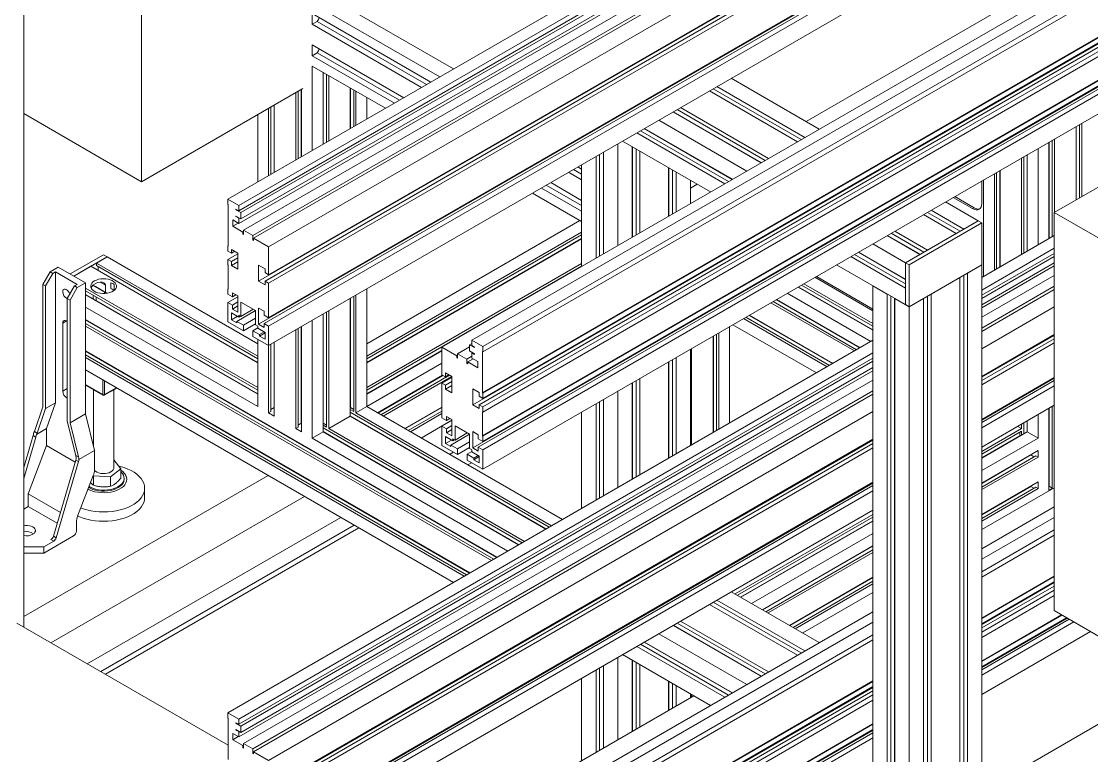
# Model space of a CAD drawing. Header units: millimetres. Extents: x 169 to 14583, y -399 to 10804.
# Drawn here: x 1397 to 2231, y 6230 to 6802 of the extents above; entities that cross this region are included whole.
import ezdxf

# ---------------------------------------------------------------- set-up
doc = ezdxf.new("R2010")
doc.units = ezdxf.units.MM
doc.header["$LTSCALE"] = 35

msp = doc.modelspace()

# ---------------------------------------------------------------- linework, layer by layer
at = {"color": 7, "linetype": 'Continuous', "lineweight": 18}
for p, q in [((1557.509, 6663.209), (2603.621, 7267.116)), ((1565.995, 6658.311), (2612.106, 7262.218)), ((1565.995, 6654.228), (2615.642, 7260.177)), ((1567.762, 6652.799), (2617.764, 7258.952)), ((1565.995, 6644.429), (2624.129, 7255.277)), ((1567.762, 6647.9), (2622.007, 7256.502)), ((1569.778, 6639.224), (2630.529, 7251.583)), ((1577.061, 6635.02), (2637.812, 7247.378)), ((1577.662, 6632.795), (2640.04, 7246.092)), ((1589.329, 6626.059), (2651.707, 7239.357)), ((1581.551, 6599.317), (2670.98, 7228.231)), ((1586.501, 6599.522), (2673.278, 7226.905)), ((1589.329, 6604.421), (2670.448, 7228.538)), ((1589.329, 6597.889), (2676.106, 7225.272)), ((1581.551, 6565.839), (2699.976, 7211.492)), ((1585.794, 6566.452), (2701.567, 7210.574)), ((1589.329, 6570.943), (2699.444, 7211.799)), ((1589.329, 6564.411), (2705.102, 7208.533)), ((1589.329, 6549.305), (2714.336, 7198.757)), ((1724.387, 6548.092), (2714.336, 7119.578)), ((1747.721, 6553.402), (2714.336, 7111.417)), ((1756.206, 6548.504), (2714.336, 7101.62)), ((1756.206, 6544.421), (2714.336, 7097.537)), ((1755.924, 6512.331), (2714.336, 7065.611)), ((1756.206, 6512.168), (2714.336, 7065.284)), ((1748.428, 6502.981), (2714.336, 7060.588)), ((1753.378, 6503.185), (2714.336, 7057.935)), ((1756.206, 6508.085), (2714.336, 7061.201)), ((1756.206, 6501.553), (2714.336, 7054.669)), ((1756.206, 6497.47), (2714.336, 7050.586)), ((1755.924, 6478.853), (2714.336, 7032.132)), ((1756.206, 6478.689), (2714.336, 7031.806)), ((1748.428, 6469.503), (2714.336, 7027.109)), ((1752.671, 6470.115), (2714.336, 7025.273)), ((1756.206, 6474.607), (2714.336, 7027.723)), ((1756.206, 6468.074), (2714.336, 7021.191)), ((1756.206, 6452.968), (2714.336, 7006.085)), ((1398.41, 6983.142), (1398.41, 6329.921)), ((1490.334, 6970.893), (1490.334, 6676.938)), ((2590.592, 6877.491), (2201.684, 6652.979)), ((2008.182, 6723.874), (2230.039, 6851.949)), ((1615.916, 6832.559), (1733.39, 6764.743)), ((1722.782, 6758.619), (1615.916, 6820.311)), ((1623.341, 6807.982), (1623.341, 6799.571)), ((1715.816, 6754.597), (1623.341, 6807.982)), ((1623.341, 6799.571), (1627.23, 6801.817)), ((1708.531, 6750.392), (1623.341, 6799.571)), ((1712.42, 6752.637), (1627.23, 6801.817)), ((1623.341, 6783.486), (1623.341, 6775.075)), ((1694.599, 6742.349), (1623.341, 6783.486)), ((1623.341, 6775.075), (1627.23, 6777.32)), ((1687.315, 6738.144), (1623.341, 6775.075)), ((1691.204, 6740.389), (1627.23, 6777.32)), ((1623.341, 6767.032), (1623.341, 6701.213)), ((1680.349, 6734.123), (1623.341, 6767.032)), ((1631.72, 6706.05), (1631.72, 6762.195)), ((1631.932, 6706.172), (1631.932, 6762.073)), ((1634.407, 6707.601), (1634.407, 6760.644)), ((1636.175, 6708.622), (1636.175, 6759.623)), ((2018.532, 6717.899), (1949.954, 6757.489)), ((1490.334, 6676.938), (1615.916, 6749.435)), ((1614.75, 6696.253), (1614.75, 6748.762)), ((1614.962, 6696.376), (1614.962, 6748.884)), ((1652.933, 6718.296), (1652.933, 6749.949)), ((1653.146, 6718.419), (1653.146, 6749.827)), ((1655.62, 6719.847), (1655.62, 6748.398)), ((2004.496, 6709.796), (1935.917, 6749.385)), ((2007.325, 6711.429), (1938.746, 6751.019)), ((1610.507, 6693.804), (1610.507, 6746.312)), ((1612.275, 6694.824), (1612.275, 6747.333)), ((1657.388, 6720.868), (1657.388, 6747.377)), ((1665.767, 6725.705), (1665.767, 6742.54)), ((2001.456, 6708.041), (1932.877, 6747.63)), ((2001.56, 6708.101), (1932.982, 6747.691)), ((1589.294, 6681.558), (1589.294, 6734.066)), ((1591.062, 6682.578), (1591.062, 6735.087)), ((1593.536, 6684.007), (1593.536, 6736.516)), ((1593.749, 6684.129), (1593.749, 6736.638)), ((1973.171, 6691.713), (1904.593, 6731.302)), ((1973.276, 6691.773), (1904.698, 6731.363)), ((1976.211, 6693.468), (1907.633, 6733.057)), ((1979.04, 6695.101), (1910.462, 6734.69)), ((1490.334, 6676.938), (1398.41, 6730.005)), ((1580.915, 6676.721), (1580.915, 6729.229)), ((1961.964, 6685.243), (1893.385, 6724.832)), ((1944.884, 6675.383), (1876.306, 6714.973)), ((1947.713, 6677.016), (1879.134, 6716.605)), ((1950.647, 6678.71), (1882.068, 6718.299)), ((1950.754, 6678.772), (1882.176, 6718.361)), ((2218.619, 6662.756), (2218.619, 6719.913)), ((2218.831, 6662.878), (2218.831, 6720.036)), ((2221.306, 6664.307), (2221.306, 6721.465)), ((2223.074, 6665.327), (2223.074, 6722.485)), ((1861.565, 6627.284), (1861.565, 6706.463)), ((1933.675, 6668.912), (1865.096, 6708.501)), ((2197.406, 6632.508), (2197.406, 6707.667)), ((2197.618, 6632.631), (2197.618, 6707.79)), ((2200.093, 6634.059), (2200.093, 6709.218)), ((2201.86, 6653.081), (2201.86, 6710.239)), ((1847.317, 6619.059), (1847.317, 6698.238)), ((1850.252, 6620.753), (1850.252, 6699.932)), ((1850.358, 6620.814), (1850.358, 6699.993)), ((1872.773, 6633.754), (1872.773, 6704.07)), ((1872.879, 6633.815), (1872.879, 6704.009)), ((1875.813, 6635.509), (1875.813, 6702.315)), ((1878.642, 6637.142), (1878.642, 6700.682)), ((2180.435, 6622.711), (2180.435, 6697.87)), ((2180.647, 6697.993), (2180.647, 6622.834)), ((2189.026, 6627.671), (2189.026, 6702.83)), ((1833.281, 6610.956), (1833.281, 6690.135)), ((1844.489, 6617.426), (1844.489, 6696.605)), ((2176.192, 6620.262), (2176.192, 6695.421)), ((2177.96, 6621.283), (2177.96, 6696.442)), ((1833.281, 6678.376), (1823.096, 6684.255)), ((1833.281, 6682.866), (1826.985, 6686.5)), ((1833.281, 6686.786), (1830.38, 6688.461)), ((1901.057, 6650.082), (1901.057, 6687.742)), ((1901.163, 6650.143), (1901.163, 6687.68)), ((1904.098, 6651.837), (1904.098, 6685.986)), ((1906.926, 6653.47), (1906.926, 6684.354)), ((2154.979, 6608.016), (2154.979, 6683.175)), ((2156.747, 6609.037), (2156.747, 6684.196)), ((2159.222, 6610.465), (2159.222, 6685.624)), ((2159.434, 6685.747), (2159.434, 6610.588)), ((1833.281, 6658.37), (1805.769, 6674.252)), ((1833.281, 6662.29), (1809.164, 6676.212)), ((1918.134, 6659.94), (1918.134, 6677.884)), ((1918.134, 6671.89), (1923.325, 6674.887)), ((2145.115, 6677.481), (2145.115, 6660.013)), ((2146.6, 6603.179), (2146.6, 6678.338)), ((1833.281, 6645.837), (1794.913, 6667.986)), ((1833.281, 6653.879), (1801.879, 6672.007)), ((2138.044, 6655.929), (2122.914, 6664.664)), ((2139.175, 6656.583), (2124.045, 6665.317)), ((1557.509, 6663.209), (1557.509, 6659.126)), ((1565.995, 6658.311), (1557.509, 6663.209)), ((1557.509, 6659.126), (1557.792, 6658.963)), ((1557.792, 6658.963), (1557.792, 6626.71)), ((1565.995, 6654.228), (1565.995, 6658.311)), ((2142.287, 6646.457), (2116.831, 6661.152)), ((2138.044, 6655.929), (2139.175, 6656.583)), ((1563.873, 6655.452), (1565.995, 6654.228)), ((1563.873, 6655.044), (1563.873, 6655.452)), ((1563.873, 6655.044), (1564.227, 6655.248)), ((1567.762, 6652.799), (1563.873, 6655.044)), ((1563.873, 6650.145), (1567.762, 6647.9)), ((1563.873, 6649.737), (1563.873, 6650.145)), ((1563.873, 6649.737), (1564.227, 6649.941)), ((1565.995, 6648.512), (1563.873, 6649.737)), ((1565.995, 6648.512), (1566.348, 6648.716)), ((1565.995, 6644.429), (1565.995, 6648.512)), ((1567.762, 6647.9), (1567.762, 6652.799)), ((2125.21, 6636.599), (2099.754, 6651.294)), ((2125.315, 6636.659), (2099.859, 6651.355)), ((2128.25, 6638.354), (2102.794, 6653.049)), ((2131.079, 6639.987), (2105.623, 6654.682)), ((2201.684, 6652.979), (2307.75, 6591.748)), ((2201.684, 6652.979), (2201.684, 6342.694)), ((1561.398, 6647.083), (1565.995, 6644.429)), ((1561.398, 6642.183), (1561.398, 6647.083)), ((1561.398, 6642.183), (1565.642, 6644.633)), ((1569.177, 6637.693), (1561.398, 6642.183)), ((1831.978, 6646.589), (1665.767, 6550.637)), ((2142.287, 6646.457), (2085.718, 6613.801)), ((2088.547, 6612.168), (2145.115, 6644.824)), ((2142.287, 6646.457), (2131.079, 6639.987)), ((2145.115, 6644.824), (2142.287, 6646.457)), ((2145.115, 6612.163), (2145.115, 6644.824)), ((1569.177, 6637.693), (1569.778, 6638.04)), ((1569.177, 6636.109), (1569.177, 6637.693)), ((1569.177, 6636.109), (1569.778, 6636.456)), ((1569.778, 6635.762), (1569.177, 6636.109)), ((1569.778, 6639.224), (1569.778, 6635.762)), ((1577.061, 6635.02), (1569.778, 6639.224)), ((1577.061, 6631.558), (1577.061, 6635.02)), ((1577.061, 6631.558), (1577.662, 6631.905)), ((1577.662, 6631.211), (1577.061, 6631.558)), ((1577.662, 6632.795), (1577.662, 6631.211)), ((1589.329, 6626.059), (1577.662, 6632.795)), ((1833.281, 6637.666), (1665.767, 6540.963)), ((1833.281, 6635.625), (1665.767, 6538.921)), ((1833.281, 6632.767), (1665.767, 6536.063)), ((1833.281, 6632.523), (1665.767, 6535.819)), ((2096.926, 6620.271), (2071.47, 6634.966)), ((2097.031, 6620.331), (2071.575, 6635.027)), ((2099.966, 6622.026), (2074.51, 6636.721)), ((2102.795, 6623.659), (2077.339, 6638.354)), ((2125.21, 6636.599), (2102.795, 6623.659)), ((2145.115, 6602.322), (2201.684, 6634.978)), ((1557.509, 6626.873), (1557.792, 6627.036)), ((1557.509, 6626.873), (1557.509, 6622.79)), ((1557.792, 6626.71), (1557.509, 6626.873)), ((1557.509, 6622.79), (1560.338, 6621.157)), ((1560.338, 6624.219), (1565.288, 6621.362)), ((1560.338, 6621.157), (1560.338, 6624.219)), ((1589.329, 6604.421), (1589.329, 6626.059)), ((2085.718, 6613.801), (2060.262, 6628.496)), ((2145.115, 6592.525), (2201.684, 6625.181)), ((1434.688, 6605.011), (1460.706, 6620.032)), ((1437.516, 6603.379), (1463.535, 6618.399)), ((1455.156, 6613.562), (1463.535, 6618.399)), ((1460.706, 6620.032), (1463.535, 6618.399)), ((1463.535, 6618.399), (1580.915, 6550.637)), ((1557.509, 6616.258), (1565.288, 6620.748)), ((1557.509, 6616.258), (1557.509, 6612.175)), ((1560.338, 6614.625), (1557.509, 6616.258)), ((1560.338, 6621.157), (1562.99, 6622.688)), ((1560.338, 6614.625), (1565.288, 6617.483)), ((1560.338, 6611.563), (1560.338, 6614.625)), ((1565.288, 6621.362), (1565.288, 6608.706)), ((2085.718, 6594.081), (2043.183, 6618.636)), ((2085.718, 6597.347), (2046.011, 6620.269)), ((2085.718, 6600.735), (2048.945, 6621.963)), ((2085.718, 6600.859), (2049.053, 6622.025)), ((2096.926, 6620.271), (2085.718, 6613.801)), ((2145.115, 6588.442), (2201.684, 6621.098)), ((2145.115, 6585.993), (2201.684, 6618.649)), ((1418.987, 6606.727), (1413.33, 6596.929)), ((1425.351, 6610.401), (1418.987, 6606.727)), ((1418.987, 6606.727), (1421.108, 6605.503)), ((1421.108, 6605.503), (1423.23, 6606.727)), ((1423.23, 6606.727), (1423.23, 6504.66)), ((1423.23, 6606.727), (1440.2, 6596.93)), ((1425.351, 6610.401), (1446.564, 6598.155)), ((1437.516, 6603.379), (1450.701, 6610.99)), ((1450.701, 6610.99), (1580.915, 6535.819)), ((1455.156, 6613.562), (1455.156, 6611.52)), ((1455.156, 6613.562), (1580.915, 6540.963)), ((1455.156, 6611.52), (1580.915, 6538.921)), ((1456.57, 6607.846), (1456.475, 6607.657)), ((1456.57, 6610.704), (1456.57, 6607.846)), ((1456.57, 6607.846), (1580.915, 6536.063)), ((1557.509, 6612.175), (1557.792, 6612.012)), ((1557.792, 6612.012), (1557.792, 6593.231)), ((1560.338, 6611.563), (1565.288, 6614.42)), ((1565.288, 6608.706), (1560.338, 6611.563)), ((1581.551, 6611.973), (1586.501, 6609.116)), ((1581.551, 6599.317), (1581.551, 6611.973)), ((1586.501, 6609.116), (1586.501, 6606.054)), ((1833.281, 6613.174), (1665.767, 6516.47)), ((1833.281, 6611.133), (1665.767, 6514.429)), ((2085.718, 6581.139), (2031.973, 6612.165)), ((2085.718, 6613.801), (2085.718, 6600.859)), ((2085.718, 6581.139), (2085.718, 6613.801)), ((2085.718, 6613.801), (2088.547, 6612.168)), ((2088.547, 6579.506), (2088.547, 6612.168)), ((2145.115, 6612.163), (2088.547, 6579.506)), ((2145.115, 6612.163), (2133.907, 6605.693)), ((2145.115, 6581.093), (2201.684, 6613.75)), ((2145.115, 6105.907), (2145.115, 6612.163)), ((2145.115, 6578.643), (2201.684, 6611.3)), ((1415.452, 6595.705), (1421.108, 6605.503)), ((1440.2, 6594.481), (1446.564, 6598.155)), ((1446.564, 6598.155), (1446.564, 6496.088)), ((1458.118, 6598.666), (1462.121, 6596.355)), ((1466.451, 6593.732), (1466.451, 6598.223)), ((1586.501, 6596.46), (1581.551, 6599.317)), ((1586.501, 6606.054), (1589.329, 6604.421)), ((1586.501, 6599.522), (1586.501, 6596.46)), ((1589.329, 6597.889), (1586.501, 6599.522)), ((1589.329, 6570.943), (1589.329, 6597.889)), ((2060.262, 6576.395), (2015.136, 6602.445)), ((2060.262, 6577.701), (2016.268, 6603.099)), ((2128.038, 6602.305), (2105.623, 6589.364)), ((2128.038, 6096.049), (2128.038, 6602.305)), ((2128.145, 6105.091), (2128.145, 6602.366)), ((2131.079, 6101.07), (2131.079, 6604.06)), ((2133.907, 6099.437), (2133.907, 6605.693)), ((2145.115, 6571.255), (2201.684, 6603.911)), ((1413.33, 6596.929), (1415.452, 6595.705)), ((1413.33, 6596.929), (1413.33, 6501.394)), ((1415.452, 6500.17), (1415.452, 6595.705)), ((1438.079, 6595.706), (1432.422, 6585.908)), ((1434.543, 6584.683), (1440.2, 6594.481)), ((1440.2, 6596.93), (1438.079, 6595.706)), ((1438.079, 6595.706), (1440.2, 6594.481)), ((1446.564, 6594.029), (1580.915, 6516.47)), ((1446.564, 6591.988), (1580.915, 6514.429)), ((1452.391, 6596.297), (1463.348, 6589.972)), ((1452.391, 6596.297), (1462.121, 6590.68)), ((1452.391, 6596.296), (1463.347, 6589.972)), ((1452.391, 6596.296), (1454.378, 6595.149)), ((1454.378, 6595.149), (1463.347, 6589.971)), ((1461.414, 6591.087), (1461.414, 6589.781)), ((1462.121, 6596.355), (1462.121, 6590.68)), ((1468.892, 6596.815), (1468.892, 6592.324)), ((1557.509, 6593.395), (1557.792, 6593.558)), ((1557.509, 6593.395), (1557.509, 6589.312)), ((1557.792, 6593.231), (1557.509, 6593.395)), ((1561.045, 6590.333), (1565.288, 6587.884)), ((1561.045, 6587.271), (1561.045, 6590.333)), ((1665.767, 6501.653), (1665.767, 6593.431)), ((1993.569, 6589.995), (2058.666, 6552.416)), ((2060.262, 6561.169), (2001.949, 6594.832)), ((2060.262, 6561.413), (2002.16, 6594.954)), ((2060.262, 6564.271), (2004.635, 6596.383)), ((2060.262, 6566.312), (2006.403, 6597.404)), ((2071.47, 6589.364), (2060.262, 6595.835)), ((2060.262, 6089.579), (2060.262, 6595.835)), ((2085.718, 6594.081), (2085.718, 6581.139)), ((2145.115, 6562.845), (2201.684, 6595.502)), ((2145.115, 6560.274), (2201.684, 6592.93)), ((1432.422, 6585.908), (1432.422, 6490.373)), ((1434.543, 6584.683), (1432.422, 6585.908)), ((1434.543, 6489.148), (1434.543, 6584.683)), ((1446.564, 6589.13), (1452.521, 6585.691)), ((1446.564, 6588.886), (1580.915, 6511.327)), ((1452.521, 6588.549), (1452.521, 6585.691)), ((1452.521, 6585.691), (1453.835, 6584.688)), ((1453.977, 6584.607), (1454.962, 6584.282)), ((1454.962, 6584.282), (1454.962, 6587.14)), ((1454.962, 6584.282), (1580.915, 6511.571)), ((1557.509, 6589.312), (1561.045, 6587.271)), ((1557.509, 6582.78), (1565.288, 6587.27)), ((1557.509, 6582.78), (1557.509, 6567.674)), ((1561.045, 6580.739), (1557.509, 6582.78)), ((1561.045, 6587.271), (1563.697, 6588.802)), ((1561.045, 6580.739), (1565.288, 6583.188)), ((1565.288, 6587.884), (1565.288, 6575.227)), ((1567.762, 6582.985), (1579.076, 6576.454)), ((1567.762, 6571.962), (1567.762, 6582.985)), ((1652.933, 6494.244), (1652.933, 6586.023)), ((1653.146, 6500.897), (1653.146, 6586.145)), ((1655.62, 6497.836), (1655.62, 6587.574)), ((1657.388, 6496.815), (1657.388, 6588.594)), ((2045.83, 6545.006), (1980.733, 6582.585)), ((2047.598, 6546.026), (1982.501, 6583.606)), ((2050.073, 6547.455), (1984.976, 6585.034)), ((2050.286, 6547.578), (1985.189, 6585.157)), ((2071.47, 6083.109), (2071.47, 6589.364)), ((2074.298, 6084.742), (2074.298, 6587.732)), ((2077.233, 6088.763), (2077.233, 6586.038)), ((2088.547, 6579.506), (2077.339, 6585.976)), ((2077.339, 6079.721), (2077.339, 6585.976)), ((2088.547, 6579.506), (2085.718, 6581.139)), ((2099.754, 6585.976), (2088.547, 6579.506)), ((2099.754, 6079.721), (2099.754, 6585.976)), ((2099.86, 6088.763), (2099.86, 6586.038)), ((2102.795, 6084.742), (2102.795, 6587.732)), ((2105.623, 6083.109), (2105.623, 6589.364)), ((1446.564, 6579.211), (1580.915, 6501.653)), ((1560.338, 6574.615), (1565.995, 6571.349)), ((1560.338, 6569.307), (1560.338, 6574.615)), ((1561.045, 6577.677), (1561.045, 6580.739)), ((1561.045, 6577.677), (1565.288, 6580.126)), ((1565.288, 6575.227), (1561.045, 6577.677)), ((1564.58, 6568.083), (1579.076, 6576.451)), ((1565.995, 6572.982), (1567.762, 6571.962)), ((1565.995, 6571.349), (1565.995, 6572.982)), ((1567.762, 6571.962), (1577.31, 6577.473)), ((1579.076, 6576.454), (1579.076, 6565.43)), ((1581.551, 6578.495), (1585.794, 6576.046)), ((1581.551, 6565.839), (1581.551, 6578.495)), ((1585.794, 6576.046), (1585.794, 6572.984)), ((1585.794, 6572.984), (1589.329, 6570.943)), ((1631.72, 6481.998), (1631.72, 6573.776)), ((1631.932, 6488.651), (1631.932, 6573.899)), ((1634.407, 6485.59), (1634.407, 6575.328)), ((1636.175, 6484.569), (1636.175, 6576.348)), ((2028.856, 6535.207), (1963.759, 6572.786)), ((2029.069, 6535.33), (1963.972, 6572.909)), ((2088.547, 6073.251), (2088.547, 6579.506)), ((2145.115, 6546.803), (2201.684, 6579.459)), ((1428.816, 6566.758), (1431.716, 6568.432)), ((1428.816, 6513.683), (1428.816, 6566.758)), ((1446.564, 6569.535), (1767.443, 6384.296)), ((1446.564, 6569.289), (1767.23, 6384.173)), ((1446.564, 6566.432), (1764.755, 6382.744)), ((1557.509, 6567.674), (1569.707, 6560.632)), ((1560.338, 6569.307), (1564.935, 6571.961)), ((1564.58, 6566.858), (1560.338, 6569.307)), ((1564.58, 6568.083), (1564.58, 6566.858)), ((1569.707, 6565.123), (1564.58, 6568.083)), ((1565.995, 6571.349), (1567.409, 6572.165)), ((1569.707, 6565.123), (1579.076, 6570.532)), ((1569.707, 6560.632), (1579.076, 6566.041)), ((1569.707, 6560.632), (1569.707, 6565.123)), ((1579.076, 6565.43), (1580.844, 6564.41)), ((1580.844, 6564.41), (1580.844, 6562.777)), ((1585.794, 6563.39), (1581.551, 6565.839)), ((1585.794, 6566.452), (1585.794, 6563.39)), ((1589.329, 6564.411), (1585.794, 6566.452)), ((1589.329, 6549.305), (1589.329, 6564.411)), ((1623.341, 6568.939), (1623.341, 6477.16)), ((1951.136, 6565.499), (2016.233, 6527.919)), ((2024.613, 6532.757), (1959.517, 6570.337)), ((2026.381, 6533.778), (1961.285, 6571.358)), ((1446.564, 6564.391), (1762.987, 6381.724)), ((1577.132, 6560.837), (1580.844, 6562.98)), ((1577.132, 6560.837), (1577.132, 6556.346)), ((1582.258, 6557.878), (1577.132, 6560.837)), ((1577.132, 6556.346), (1589.329, 6549.305)), ((1580.844, 6562.777), (1586.501, 6559.511)), ((1582.258, 6557.878), (1585.794, 6559.919)), ((1582.258, 6556.653), (1586.501, 6559.102)), ((1582.258, 6556.653), (1582.258, 6557.878)), ((1586.501, 6554.204), (1582.258, 6556.653)), ((1586.501, 6559.511), (1586.501, 6554.204)), ((1610.507, 6484.569), (1610.507, 6561.53)), ((1612.275, 6485.59), (1612.275, 6562.551)), ((1614.75, 6488.651), (1614.75, 6563.979)), ((1614.962, 6481.998), (1614.962, 6564.102)), ((1935.776, 6481.473), (1935.776, 6556.632)), ((1935.988, 6481.595), (1935.988, 6556.754)), ((1938.463, 6483.024), (1938.463, 6558.183)), ((1940.231, 6484.044), (1940.231, 6559.203)), ((1948.61, 6564.041), (1948.61, 6488.882)), ((2145.115, 6525.164), (2201.684, 6557.821)), ((2145.115, 6524.551), (2201.684, 6557.207)), ((1557.509, 6263.104), (2060.262, 6553.337)), ((1580.915, 6501.653), (1580.915, 6554.162)), ((1589.294, 6496.815), (1589.294, 6549.325)), ((1591.062, 6497.836), (1591.062, 6550.305)), ((1593.536, 6500.897), (1593.536, 6551.733)), ((1593.749, 6494.244), (1593.749, 6551.856)), ((1724.387, 6548.092), (1724.387, 6526.454)), ((1736.054, 6541.357), (1724.387, 6548.092)), ((1736.655, 6542.888), (1745.953, 6548.256)), ((1745.953, 6549.932), (1747.721, 6550.952)), ((1745.953, 6549.932), (1745.953, 6545.032)), ((1749.842, 6547.687), (1745.953, 6549.932)), ((1756.206, 6548.504), (1747.721, 6553.402)), ((1747.721, 6553.402), (1747.721, 6549.319)), ((1747.721, 6549.319), (1749.842, 6548.095)), ((1749.842, 6548.095), (1749.842, 6547.687)), ((1756.206, 6544.421), (1756.206, 6548.504)), ((2145.115, 6521.898), (2201.684, 6554.554)), ((2145.115, 6518.632), (2201.684, 6551.288)), ((1446.564, 6545.039), (1746.226, 6372.048)), ((1446.564, 6544.793), (1746.013, 6371.925)), ((1446.564, 6541.936), (1743.539, 6370.496)), ((1446.564, 6539.895), (1741.771, 6369.476)), ((1565.995, 6258.206), (2060.262, 6543.54)), ((1565.995, 6254.123), (2060.262, 6539.457)), ((1724.387, 6545.411), (1665.767, 6511.571)), ((1724.387, 6545.167), (1665.767, 6511.327)), ((1736.054, 6541.357), (1736.655, 6541.704)), ((1736.054, 6539.773), (1736.054, 6541.357)), ((1736.054, 6539.773), (1736.655, 6540.12)), ((1736.655, 6539.426), (1736.054, 6539.773)), ((1743.938, 6538.684), (1736.655, 6542.888)), ((1736.655, 6542.888), (1736.655, 6539.426)), ((1743.938, 6538.684), (1747.721, 6540.868)), ((1745.953, 6545.032), (1749.842, 6542.787)), ((1747.721, 6543.604), (1748.075, 6543.808)), ((1747.721, 6543.604), (1747.721, 6539.521)), ((1749.842, 6542.379), (1747.721, 6543.604)), ((1747.721, 6539.521), (1752.317, 6536.868)), ((1749.842, 6542.787), (1749.842, 6542.379)), ((1755.924, 6544.584), (1756.206, 6544.421)), ((1755.924, 6512.331), (1755.924, 6544.584)), ((1906.926, 6464.818), (1906.926, 6539.977)), ((1918.134, 6471.288), (1918.134, 6546.447)), ((1919.018, 6471.798), (1919.018, 6546.957)), ((1567.762, 6252.694), (2060.262, 6537.008)), ((1567.762, 6247.795), (2060.262, 6532.109)), ((1665.767, 6501.653), (1724.387, 6535.493)), ((1743.938, 6535.221), (1743.938, 6538.684)), ((1743.938, 6535.221), (1744.539, 6535.568)), ((1744.539, 6534.875), (1743.938, 6535.221)), ((1744.539, 6536.459), (1748.782, 6538.908)), ((1744.539, 6536.459), (1744.539, 6534.875)), ((1752.317, 6531.968), (1744.539, 6536.459)), ((1752.317, 6536.868), (1752.317, 6531.968)), ((1901.057, 6461.43), (1901.057, 6536.589)), ((1901.163, 6461.491), (1901.163, 6536.65)), ((1904.098, 6463.185), (1904.098, 6538.344)), ((1459.999, 6522.463), (1446.564, 6530.219)), ((1733.39, 6364.638), (1446.564, 6530.219)), ((1565.995, 6244.324), (2060.262, 6529.659)), ((1724.939, 6526.135), (1674.148, 6496.815)), ((1725.152, 6526.012), (1674.361, 6496.692)), ((1730.278, 6526.115), (1676.836, 6495.263)), ((1732.046, 6525.094), (1678.603, 6494.242)), ((1724.387, 6526.454), (1727.215, 6524.821)), ((1724.387, 6519.922), (1732.165, 6524.412)), ((1727.215, 6527.883), (1732.165, 6525.026)), ((1727.215, 6524.821), (1727.215, 6527.883)), ((1727.215, 6524.821), (1729.867, 6526.352)), ((1732.165, 6525.026), (1732.165, 6512.369)), ((1878.642, 6448.49), (1878.642, 6523.649)), ((2145.115, 6491.686), (2201.684, 6524.343)), ((2145.115, 6491.072), (2201.684, 6523.729)), ((1428.816, 6513.683), (1432.422, 6515.765)), ((1459.999, 6511.031), (1446.564, 6518.787)), ((1446.564, 6518.449), (1460.206, 6510.574)), ((1452.706, 6514.903), (1452.706, 6471.264)), ((1459.999, 6511.031), (1459.999, 6522.463)), ((1461.206, 6510.574), (1470.901, 6516.17)), ((1461.414, 6521.647), (1461.414, 6511.031)), ((1470.608, 6516.339), (1461.414, 6511.031)), ((1468.706, 6454.033), (1468.706, 6514.903)), ((1569.778, 6239.119), (2060.262, 6522.27)), ((1724.387, 6519.922), (1724.387, 6492.976)), ((1727.215, 6518.289), (1724.387, 6519.922)), ((1727.215, 6518.289), (1732.165, 6521.146)), ((1727.215, 6515.227), (1727.215, 6518.289)), ((1727.215, 6515.227), (1732.165, 6518.084)), ((1732.165, 6512.369), (1727.215, 6515.227)), ((1748.428, 6515.637), (1753.378, 6512.78)), ((1748.428, 6502.981), (1748.428, 6515.637)), ((1872.773, 6445.102), (1872.773, 6520.261)), ((1872.879, 6445.163), (1872.879, 6520.322)), ((1875.813, 6446.857), (1875.813, 6522.016)), ((2145.115, 6489.236), (2201.684, 6521.892)), ((2145.115, 6485.154), (2201.684, 6517.81)), ((1577.061, 6234.915), (2060.262, 6513.861)), ((1577.662, 6232.69), (2060.262, 6511.289)), ((1753.378, 6512.78), (1753.378, 6509.718)), ((1753.378, 6509.718), (1756.206, 6508.085)), ((1756.206, 6512.168), (1755.924, 6512.331)), ((1756.206, 6508.085), (1756.206, 6512.168)), ((1850.252, 6432.1), (1850.252, 6507.26)), ((1850.358, 6432.162), (1850.358, 6507.321)), ((1861.565, 6438.632), (1861.565, 6513.791)), ((1413.33, 6501.394), (1406.72, 6482.309)), ((1408.841, 6481.085), (1415.452, 6500.17)), ((1423.23, 6504.66), (1415.452, 6500.17)), ((1423.23, 6504.66), (1416.277, 6484.586)), ((1591.062, 6497.836), (1589.294, 6496.815)), ((1589.329, 6225.954), (2060.262, 6497.818)), ((1593.536, 6500.897), (1591.062, 6499.469)), ((1593.749, 6500.91), (1593.536, 6500.897)), ((1653.146, 6500.897), (1652.933, 6500.91)), ((1652.933, 6499.387), (1655.62, 6497.836)), ((1655.62, 6499.469), (1653.146, 6500.897)), ((1665.767, 6501.653), (1657.388, 6496.815)), ((1818.25, 6413.626), (1665.767, 6501.653)), ((1724.387, 6501.32), (1695.365, 6484.566)), ((1724.387, 6501.074), (1695.578, 6484.443)), ((1724.387, 6498.217), (1698.052, 6483.015)), ((1753.378, 6500.123), (1748.428, 6502.981)), ((1753.378, 6503.185), (1753.378, 6500.123)), ((1756.206, 6501.553), (1753.378, 6503.185)), ((1756.206, 6497.47), (1756.206, 6501.553)), ((1844.489, 6428.774), (1844.489, 6503.933)), ((1847.317, 6430.406), (1847.317, 6505.565)), ((2145.115, 6470.048), (2201.684, 6502.704)), ((2197.406, 6436.034), (2197.406, 6500.235)), ((2197.618, 6439.659), (2197.618, 6500.357)), ((2200.093, 6437.585), (2200.093, 6501.786)), ((1432.422, 6490.373), (1439.033, 6463.656)), ((1446.564, 6496.088), (1434.543, 6489.148)), ((1446.564, 6496.088), (1453.635, 6467.509)), ((1589.294, 6496.815), (1593.749, 6494.244)), ((1652.933, 6494.244), (1636.175, 6484.569)), ((1652.933, 6497.346), (1808.103, 6407.768)), ((1652.933, 6494.488), (1805.627, 6406.339)), ((1652.933, 6494.244), (1805.416, 6406.217)), ((1657.388, 6496.815), (1809.871, 6408.789)), ((1724.387, 6496.176), (1699.82, 6481.994)), ((1708.201, 6477.156), (1732.165, 6490.99)), ((1724.387, 6492.976), (1727.922, 6490.935)), ((1724.387, 6486.444), (1732.165, 6490.934)), ((1727.922, 6493.997), (1732.165, 6491.548)), ((1727.922, 6490.935), (1727.922, 6493.997)), ((1727.922, 6490.935), (1730.574, 6492.466)), ((1732.165, 6491.548), (1732.165, 6478.891)), ((1755.924, 6497.633), (1756.206, 6497.47)), ((1755.924, 6478.853), (1755.924, 6497.633)), ((1833.281, 6422.304), (1833.281, 6497.463)), ((2180.435, 6481.875), (2180.435, 6490.438)), ((2180.647, 6490.56), (2180.647, 6481.998)), ((2189.026, 6477.16), (2189.026, 6495.397)), ((1406.72, 6482.309), (1408.841, 6481.085)), ((1416.277, 6484.586), (1408.423, 6480.052)), ((1416.159, 6484.518), (1416.159, 6471.273)), ((1441.154, 6462.431), (1434.543, 6489.148)), ((1612.275, 6485.59), (1610.507, 6484.569)), ((1610.507, 6484.569), (1614.962, 6481.998)), ((1614.75, 6488.651), (1612.275, 6487.223)), ((1614.962, 6488.664), (1614.75, 6488.651)), ((1631.72, 6481.998), (1623.341, 6477.16)), ((1631.932, 6488.651), (1631.72, 6488.664)), ((1631.72, 6487.141), (1634.407, 6485.59)), ((1631.72, 6485.1), (1786.889, 6395.522)), ((1631.72, 6482.241), (1784.414, 6394.093)), ((1631.72, 6481.998), (1784.203, 6393.971)), ((1634.407, 6487.223), (1631.932, 6488.651)), ((1636.175, 6484.569), (1788.657, 6396.543)), ((1724.387, 6486.444), (1724.387, 6471.338)), ((1727.922, 6484.403), (1724.387, 6486.444)), ((1727.922, 6484.403), (1732.165, 6486.852)), ((1727.922, 6481.341), (1727.922, 6484.403)), ((1727.922, 6481.341), (1732.165, 6483.79)), ((1732.165, 6478.891), (1727.922, 6481.341)), ((1734.64, 6486.649), (1745.953, 6480.117)), ((1734.64, 6475.625), (1734.64, 6486.649)), ((1734.64, 6475.625), (1744.187, 6481.137)), ((1748.428, 6482.159), (1752.671, 6479.71)), ((1748.428, 6469.503), (1748.428, 6482.159)), ((2176.192, 6484.569), (2145.115, 6466.629)), ((2176.192, 6482.528), (2145.115, 6464.587)), ((2180.647, 6481.998), (2145.115, 6461.485)), ((2173.231, 6486.279), (2176.192, 6484.569)), ((2174.778, 6478.853), (2174.778, 6481.711)), ((2176.192, 6484.569), (2176.192, 6487.989)), ((2176.192, 6479.426), (2176.192, 6482.528)), ((2177.96, 6480.446), (2177.96, 6489.009)), ((2180.647, 6481.998), (2189.026, 6477.16)), ((1398.41, 6454.138), (1405.739, 6479.202)), ((1398.41, 6445.659), (1407.861, 6477.977)), ((1407.861, 6477.977), (1405.739, 6479.202)), ((1408.305, 6480.12), (1408.423, 6480.052)), ((1581.551, 6199.212), (2060.262, 6475.566)), ((1586.501, 6199.417), (2060.262, 6472.913)), ((1589.329, 6204.316), (2060.262, 6476.18)), ((1623.341, 6477.16), (1775.823, 6389.134)), ((1727.215, 6478.278), (1732.872, 6475.013)), ((1727.215, 6472.971), (1727.215, 6478.278)), ((1727.215, 6472.971), (1731.812, 6475.625)), ((1731.458, 6470.522), (1727.215, 6472.971)), ((1731.458, 6471.747), (1745.953, 6480.115)), ((1732.872, 6476.646), (1734.64, 6475.625)), ((1732.872, 6475.013), (1732.872, 6476.646)), ((1732.872, 6475.013), (1734.286, 6475.829)), ((1736.584, 6468.787), (1745.953, 6474.196)), ((1745.953, 6480.117), (1745.953, 6469.094)), ((1752.671, 6479.71), (1752.671, 6476.648)), ((1752.671, 6476.648), (1756.206, 6474.607)), ((1756.206, 6478.689), (1755.924, 6478.853)), ((1756.206, 6474.607), (1756.206, 6478.689)), ((2174.778, 6478.853), (2145.115, 6461.729)), ((2145.115, 6451.811), (2189.026, 6477.16)), ((2174.873, 6478.664), (2174.778, 6478.853)), ((1402.017, 6433.719), (1416.159, 6471.273)), ((1416.159, 6471.273), (1438.495, 6458.379)), ((1441.478, 6460.491), (1453.635, 6467.509)), ((1453.635, 6467.509), (1453.635, 6452.548)), ((1589.329, 6197.784), (2060.262, 6469.648)), ((1724.387, 6471.338), (1736.584, 6464.296)), ((1733.403, 6466.133), (1730.349, 6464.37)), ((1731.458, 6471.747), (1731.458, 6470.522)), ((1736.584, 6468.787), (1731.458, 6471.747)), ((1736.584, 6464.296), (1745.953, 6469.705)), ((1736.584, 6464.296), (1736.584, 6468.787)), ((1744.009, 6464.501), (1747.721, 6466.644)), ((1744.009, 6464.501), (1744.009, 6460.01)), ((1749.135, 6461.541), (1744.009, 6464.501)), ((1745.953, 6469.094), (1747.721, 6468.074)), ((1747.721, 6468.074), (1747.721, 6466.441)), ((1747.721, 6466.441), (1753.378, 6463.175)), ((1752.671, 6467.053), (1748.428, 6469.503)), ((1752.671, 6470.115), (1752.671, 6467.053)), ((1756.206, 6468.074), (1752.671, 6470.115)), ((1756.206, 6452.968), (1756.206, 6468.074)), ((2189.026, 6467.484), (2145.115, 6442.135)), ((2189.026, 6467.484), (2189.026, 6462.34)), ((1438.973, 6460.016), (1421.646, 6400.76)), ((1423.767, 6399.536), (1441.095, 6458.792)), ((1441.095, 6458.792), (1438.973, 6460.016)), ((1439.033, 6463.656), (1441.154, 6462.431)), ((1439.3, 6462.227), (1439.418, 6462.159)), ((1474.132, 6453.213), (1468.706, 6460.26)), ((1744.009, 6460.01), (1756.206, 6452.968)), ((1747.533, 6457.975), (1744.48, 6456.213)), ((1749.135, 6461.541), (1752.671, 6463.583)), ((1749.135, 6460.317), (1753.378, 6462.766)), ((1749.135, 6460.317), (1749.135, 6461.541)), ((1753.378, 6457.867), (1749.135, 6460.317)), ((1753.378, 6463.175), (1753.378, 6457.867)), ((2183.37, 6463.973), (2145.115, 6441.889)), ((2187.259, 6463.361), (2145.115, 6439.032)), ((2189.026, 6462.34), (2145.115, 6436.991)), ((2183.37, 6463.973), (2183.252, 6464.151)), ((2185.844, 6462.544), (2183.37, 6463.973)), ((2189.026, 6462.34), (2187.259, 6463.361)), ((1398.41, 6338.064), (1588.917, 6448.041)), ((1452.69, 6447.923), (1440.439, 6416.32)), ((1452.665, 6447.859), (1452.764, 6447.731)), ((1452.764, 6447.731), (1466.189, 6446.911)), ((1452.764, 6447.731), (1452.764, 6440.418)), ((1466.189, 6446.911), (1474.132, 6453.213)), ((1474.132, 6453.213), (1474.132, 6445.901)), ((1466.189, 6446.911), (1466.189, 6439.599)), ((1476.706, 6445.051), (1476.706, 6445.868)), ((1581.551, 6165.734), (2060.262, 6442.088)), ((1585.794, 6166.347), (2060.262, 6440.251)), ((1589.329, 6170.838), (2060.262, 6442.702)), ((2189.026, 6442.988), (2145.115, 6417.639)), ((2183.37, 6439.476), (2145.115, 6417.393)), ((2183.37, 6439.476), (2183.252, 6439.655)), ((2185.844, 6438.048), (2183.37, 6439.476)), ((2189.026, 6442.988), (2189.026, 6437.844)), ((2197.618, 6439.659), (2197.406, 6439.671)), ((2197.81, 6439.548), (2197.406, 6439.548)), ((2200.093, 6438.23), (2197.618, 6439.659)), ((1427.057, 6419.264), (1402.017, 6433.719)), ((1402.017, 6433.719), (1402.017, 6423.823)), ((1419.642, 6317.664), (1617.201, 6431.713)), ((1492.706, 6430.762), (1492.706, 6438.11)), ((1589.329, 6164.306), (2060.262, 6436.169)), ((2187.259, 6438.864), (2145.115, 6414.535)), ((2201.684, 6438.503), (2145.115, 6405.847)), ((2189.026, 6437.844), (2145.115, 6412.494)), ((2189.026, 6437.844), (2187.259, 6438.864)), ((2197.406, 6436.271), (2200.093, 6437.822)), ((1402.017, 6423.823), (1398.41, 6421.741)), ((1424.581, 6410.797), (1402.017, 6423.823)), ((2145.115, 6390.869), (2201.684, 6423.525)), ((1645.49, 6415.382), (1447.931, 6301.333)), ((1589.329, 6149.2), (2060.262, 6421.063)), ((2060.262, 6417.644), (1952.915, 6355.674)), ((2060.262, 6415.603), (1954.683, 6354.653)), ((2145.115, 6382.708), (2201.684, 6415.364)), ((1439.493, 6411.694), (1439.493, 6404.637)), ((1458.53, 6295.215), (1656.089, 6409.263)), ((1659.62, 6407.224), (1462.061, 6293.176)), ((2060.262, 6412.745), (1957.159, 6353.224)), ((2060.262, 6412.501), (1957.37, 6353.102)), ((1437.372, 6400.963), (1414.138, 6387.55)), ((1421.802, 6396.874), (1419.681, 6398.098)), ((1421.646, 6400.76), (1423.767, 6399.536)), ((1965.749, 6348.265), (2060.262, 6402.826)), ((2145.115, 6372.911), (2201.684, 6405.567)), ((2145.115, 6368.828), (2201.684, 6401.485)), ((1398.41, 6392.449), (1414.138, 6392.449)), ((1414.138, 6392.449), (1421.802, 6396.874)), ((1414.138, 6387.55), (1414.138, 6392.449)), ((2060.262, 6393.15), (1974.13, 6343.427)), ((2060.262, 6392.904), (1974.343, 6343.304)), ((2060.262, 6390.047), (1976.817, 6341.875)), ((1414.138, 6387.55), (1398.41, 6387.55)), ((2060.262, 6388.006), (1978.585, 6340.855)), ((2060.262, 6368.654), (1995.346, 6331.179)), ((2060.262, 6368.408), (1995.559, 6331.056)), ((2060.262, 6365.551), (1998.034, 6329.627)), ((2145.115, 6336.901), (2201.684, 6369.558)), ((2145.115, 6336.575), (2201.684, 6369.231)), ((2145.115, 6332.492), (2201.684, 6365.148)), ((2145.115, 6331.878), (2201.684, 6364.535)), ((1949.954, 6357.384), (2018.532, 6317.794)), ((2060.262, 6363.51), (1999.802, 6328.607)), ((2060.262, 6356.862), (2005.559, 6325.283)), ((2145.115, 6329.225), (2201.684, 6361.882)), ((2145.115, 6325.96), (2201.684, 6358.616)), ((1932.877, 6347.525), (2001.456, 6307.936)), ((1932.982, 6347.586), (2001.56, 6307.996)), ((1935.917, 6349.281), (2004.496, 6309.691)), ((1938.746, 6350.914), (2007.325, 6311.324)), ((2145.115, 6321.877), (2201.684, 6354.533)), ((1724.387, 6147.987), (2060.262, 6341.884)), ((2145.115, 6303.423), (2207.412, 6339.387)), ((2145.115, 6303.097), (2207.695, 6339.223)), ((2201.684, 6342.694), (2307.75, 6281.463)), ((1557.792, 6237.912), (1393.107, 6332.982)), ((1747.721, 6153.297), (2060.262, 6333.723)), ((1904.593, 6331.197), (1973.171, 6291.608)), ((1904.698, 6331.258), (1973.276, 6291.668)), ((1907.633, 6332.952), (1976.211, 6293.363)), ((1910.462, 6334.585), (1979.04, 6294.996)), ((2145.115, 6299.014), (2211.231, 6337.182)), ((2145.115, 6298.4), (2211.763, 6336.875)), ((2145.115, 6296.564), (2213.353, 6335.957)), ((2145.115, 6292.482), (2216.889, 6333.916)), ((1756.206, 6148.399), (2060.262, 6323.926)), ((1893.385, 6324.727), (1961.964, 6285.138)), ((2145.115, 6277.376), (2229.972, 6326.363)), ((1756.206, 6144.316), (2060.262, 6319.844)), ((1876.306, 6314.868), (1944.884, 6275.278)), ((1879.134, 6316.5), (1947.713, 6276.911)), ((1882.068, 6318.194), (1950.647, 6278.605)), ((1882.176, 6318.256), (1950.754, 6278.667)), ((1861.565, 6242.157), (1861.565, 6306.358)), ((1865.096, 6308.396), (1933.675, 6268.807)), ((1847.317, 6233.932), (1847.317, 6298.133)), ((1850.252, 6235.626), (1850.252, 6299.827)), ((1850.358, 6235.687), (1850.358, 6299.888)), ((1872.773, 6248.627), (1872.773, 6303.965)), ((1872.879, 6248.688), (1872.879, 6303.904)), ((1875.813, 6250.382), (1875.813, 6302.21)), ((1878.642, 6252.015), (1878.642, 6300.577)), ((1833.281, 6225.829), (1833.281, 6290.03)), ((1844.489, 6232.299), (1844.489, 6296.5)), ((1748.428, 6102.876), (2060.262, 6282.894)), ((1755.924, 6112.226), (2060.262, 6287.917)), ((1756.206, 6112.063), (2060.262, 6287.59)), ((1756.206, 6107.98), (2060.262, 6283.508)), ((1901.057, 6264.955), (1901.057, 6287.637)), ((1901.163, 6265.016), (1901.163, 6287.575)), ((1904.098, 6266.711), (1904.098, 6285.881)), ((1906.926, 6268.343), (1906.926, 6284.249)), ((2145.115, 6201.732), (2295.489, 6288.541)), ((1920.702, 6276.296), (1564.58, 6070.711)), ((1753.378, 6103.08), (2060.262, 6280.241)), ((1756.206, 6101.448), (2060.262, 6276.975)), ((1756.206, 6097.365), (2060.262, 6272.893)), ((1918.134, 6274.813), (1918.134, 6277.779)), ((1919.018, 6275.324), (1919.018, 6277.268)), ((1557.509, 6263.104), (1557.509, 6259.021)), ((1565.995, 6258.206), (1557.509, 6263.104)), ((1557.509, 6259.021), (1557.792, 6258.858)), ((1557.792, 6258.858), (1557.792, 6226.605)), ((1565.995, 6254.123), (1565.995, 6258.206)), ((1563.873, 6255.347), (1565.995, 6254.123)), ((1563.873, 6254.939), (1563.873, 6255.347)), ((1563.873, 6254.939), (1564.227, 6255.143)), ((1567.762, 6252.694), (1563.873, 6254.939)), ((1563.873, 6250.04), (1567.762, 6247.795)), ((1563.873, 6249.632), (1563.873, 6250.04)), ((1563.873, 6249.632), (1564.227, 6249.836)), ((1565.995, 6248.407), (1563.873, 6249.632)), ((1565.995, 6248.407), (1566.348, 6248.611)), ((1565.995, 6244.324), (1565.995, 6248.407)), ((1567.762, 6247.795), (1567.762, 6252.694)), ((1748.428, 6069.398), (2060.262, 6249.416)), ((1752.671, 6070.01), (2060.262, 6247.579)), ((1755.924, 6078.748), (2060.262, 6254.439)), ((1756.206, 6078.584), (2060.262, 6254.112)), ((1756.206, 6074.502), (2060.262, 6250.029)), ((1561.398, 6246.978), (1565.995, 6244.324)), ((1561.398, 6242.078), (1561.398, 6246.978)), ((1561.398, 6242.078), (1565.642, 6244.528)), ((1569.177, 6237.588), (1561.398, 6242.078)), ((1569.778, 6239.119), (1569.778, 6235.657)), ((1577.061, 6234.915), (1569.778, 6239.119)), ((1756.206, 6067.969), (2060.262, 6243.497)), ((1569.177, 6237.588), (1569.778, 6237.935)), ((1569.177, 6236.004), (1569.177, 6237.588)), ((1569.177, 6236.004), (1569.778, 6236.351)), ((1569.778, 6235.657), (1569.177, 6236.004)), ((1577.061, 6231.453), (1577.061, 6234.915)), ((1577.061, 6231.453), (1577.662, 6231.8)), ((1577.662, 6231.106), (1577.061, 6231.453)), ((1577.662, 6232.69), (1577.662, 6231.106)), ((1589.329, 6225.954), (1577.662, 6232.69))]:
    msp.add_line(p, q, dxfattribs=at)
at = {"color": 7, "linetype": 'Continuous', "lineweight": 18, "flags": 128}
for points in [[(2145.115, 6660.013), (2144.979, 6658.498), (2144.577, 6657.199), (2143.923, 6656.164), (2143.044, 6655.435), (2141.972, 6655.038), (2140.75, 6654.989), (2139.424, 6655.29), (2138.044, 6655.929)], [(1453.635, 6599.622), (1452.425, 6598.775), (1451.514, 6597.812), (1450.935, 6596.767), (1450.709, 6595.677), (1450.845, 6594.582), (1451.337, 6593.522), (1452.168, 6592.535), (1453.307, 6591.656), (1454.714, 6590.918), (1456.337, 6590.347), (1458.118, 6589.963), (1459.993, 6589.781), (1461.894, 6589.807), (1463.751, 6590.041), (1465.499, 6590.473), (1467.073, 6591.088), (1468.418, 6591.864), (1469.483, 6592.773), (1470.232, 6593.782), (1470.636, 6594.854), (1470.681, 6595.951), (1470.366, 6597.034), (1469.701, 6598.062), (1468.712, 6598.999), (1467.433, 6599.811), (1465.911, 6600.469), (1464.201, 6600.948), (1462.365, 6601.232), (1460.468, 6601.311), (1458.581, 6601.18), (1456.77, 6600.846), (1455.101, 6600.32), (1453.635, 6599.622)], [(1428.816, 6591.254), (1428.945, 6592.167), (1429.32, 6592.85), (1429.907, 6593.242), (1430.656, 6593.309), (1431.498, 6593.044), (1432.36, 6592.472), (1433.165, 6591.643), (1433.84, 6590.631), (1434.327, 6589.525), (1434.392, 6589.32)], [(1428.816, 6566.758), (1428.958, 6567.711), (1429.37, 6568.406), (1430.011, 6568.777), (1430.819, 6568.786), (1431.715, 6568.432), (1432.422, 6567.923)], [(1477.288, 6449.305), (1478.152, 6447.932), (1478.676, 6446.502), (1478.851, 6445.044), (1478.673, 6443.586), (1478.145, 6442.157), (1477.278, 6440.784), (1476.088, 6439.494), (1474.599, 6438.313), (1472.839, 6437.262), (1470.843, 6436.363), (1468.65, 6435.633), (1466.302, 6435.087), (1463.846, 6434.734), (1461.328, 6434.582), (1458.798, 6434.634), (1456.305, 6434.889), (1453.898, 6435.341), (1451.624, 6435.983), (1449.526, 6436.801), (1448.56, 6437.269)], [(1449.367, 6439.351), (1450.353, 6438.826), (1452.287, 6438.013), (1454.408, 6437.377), (1456.671, 6436.93), (1459.024, 6436.682), (1461.414, 6436.64), (1463.788, 6436.804), (1466.094, 6437.17), (1468.279, 6437.731), (1470.295, 6438.473), (1472.097, 6439.381), (1473.645, 6440.434), (1474.903, 6441.607), (1475.844, 6442.876), (1476.447, 6444.212), (1476.699, 6445.585), (1476.593, 6446.964), (1476.133, 6448.319), (1475.327, 6449.619), (1474.196, 6450.835), (1474.132, 6450.893)], [(1453.614, 6451.897), (1454.265, 6451.294), (1455.436, 6450.559), (1456.853, 6449.986), (1458.45, 6449.602), (1460.153, 6449.426), (1461.881, 6449.465), (1463.555, 6449.717), (1465.095, 6450.172), (1466.431, 6450.807), (1467.498, 6451.593), (1468.248, 6452.492), (1468.646, 6453.464), (1468.706, 6454.033)], [(1472.546, 6455.273), (1473.741, 6454.982), (1476.725, 6454.103), (1479.533, 6453.048), (1482.134, 6451.831), (1484.501, 6450.462), (1486.607, 6448.959), (1488.43, 6447.337), (1489.948, 6445.613)], [(1489.948, 6445.613), (1491.147, 6443.807), (1492.012, 6441.939), (1492.533, 6440.029), (1492.706, 6438.098), (1492.529, 6436.167), (1492.003, 6434.258), (1491.134, 6432.39), (1489.931, 6430.586), (1488.409, 6428.863), (1486.583, 6427.242), (1484.473, 6425.74), (1482.103, 6424.374), (1479.499, 6423.158), (1476.688, 6422.106), (1473.703, 6421.229), (1470.575, 6420.538), (1467.339, 6420.038), (1464.03, 6419.737), (1460.685, 6419.637), (1457.341, 6419.74), (1454.033, 6420.043), (1450.798, 6420.545), (1447.672, 6421.239), (1444.688, 6422.118), (1442.931, 6422.749)], [(1449.11, 6438.687), (1450.353, 6438.009), (1452.287, 6437.197), (1454.408, 6436.56), (1456.671, 6436.113), (1459.024, 6435.866), (1461.414, 6435.823), (1463.788, 6435.987), (1466.094, 6436.354), (1468.279, 6436.914), (1470.295, 6437.657), (1472.097, 6438.565), (1473.645, 6439.617), (1474.903, 6440.791), (1475.844, 6442.06), (1476.447, 6443.396), (1476.699, 6444.769), (1476.706, 6445.051)], [(1440.487, 6416.443), (1441.88, 6415.824), (1444.688, 6414.769), (1447.672, 6413.89), (1450.798, 6413.196), (1454.033, 6412.695), (1457.341, 6412.391), (1460.685, 6412.288), (1464.03, 6412.388), (1467.339, 6412.69), (1470.575, 6413.189), (1473.703, 6413.881), (1476.688, 6414.757), (1479.499, 6415.809), (1482.103, 6417.025), (1484.473, 6418.392), (1486.583, 6419.894), (1488.409, 6421.514), (1489.931, 6423.237), (1491.134, 6425.042), (1492.003, 6426.909), (1492.529, 6428.819), (1492.706, 6430.749), (1492.706, 6430.762)], [(1398.41, 6408.883), (1399.819, 6409.061), (1401.386, 6409.061), (1402.914, 6408.86), (1404.327, 6408.467), (1405.552, 6407.903), (1406.529, 6407.195), (1407.21, 6406.38), (1407.558, 6405.498), (1407.558, 6404.593), (1407.21, 6403.711), (1406.529, 6402.896), (1405.552, 6402.188)]]:
    msp.add_lwpolyline(points, dxfattribs=at)
at = {"color": 7, "linetype": 'Continuous', "lineweight": 18}
for centre, radius, start, end in [((1618.233, 6807.919), 10.871, 325.850637, 343.882353), ((1618.233, 6783.423), 10.871, 325.850637, 343.882353), ((2142.202, 6660.943), 5.308, 235.237252, 285.018135), ((1458.665, 6589.554), 9.129, 93.433502, 146.561121), ((1463.028, 6589.476), 9.393, 51.376468, 68.628908), ((1434.69, 6591.347), 5.875, 180.898372, 247.386216), ((1434.653, 6513.749), 5.837, 180.645799, 247.532712), ((1460.489, 6510.977), 0.493, 173.691379, 235.093548), ((1460.678, 6512.305), 1.443, 241.959761, 271.144096), ((1460.735, 6512.305), 1.443, 268.855903, 298.040239), ((1460.938, 6510.971), 0.48, 304.05425, 7.25604), ((1392.738, 6483.03), 13.553, 343.592335, 350.962772), ((1395.204, 6481.722), 13.199, 343.51732, 353.029412), ((1426.317, 6463.761), 13.199, 343.51732, 353.029412), ((1428.093, 6462.62), 13.553, 343.592335, 350.962772), ((1440.622, 6452.799), 13.016, 337.996582, 358.893431), ((1467.512, 6441.438), 12.548, 38.828737, 58.162553), ((1452.507, 6411.443), 13.016, 157.996582, 178.893431), ((1400.646, 6394.103), 10.131, 56.963232, 102.750761), ((1400.588, 6411.847), 10.86, 258.432571, 297.199526), ((1417.142, 6402.029), 4.679, 302.856108, 344.271783), ((1419.263, 6400.804), 4.679, 302.856108, 344.271783), ((1434.888, 6404.847), 4.61, 302.605478, 357.394522)]:
    msp.add_arc(centre, radius, start, end, dxfattribs=at)
for centre, major_axis, ratio, start_param, end_param in [((1460.706, 6591.498), (10, -5.774), 0.0000704, 4.8543267, 4.9797669), ((1399.649, 6478.227), (6.919, 7.513), 0.3690202, 5.3836624, 5.5802989), ((1401.77, 6477.003), (6.919, 7.513), 0.3690202, 5.4344102, 5.5802989), ((1431.962, 6459.573), (1.258, 10.325), 0.7115338, 5.0577941, 5.2036827), ((1434.083, 6458.349), (1.258, 10.325), 0.7115338, 5.0070463, 5.2036827)]:
    msp.add_ellipse(centre, major_axis=major_axis, ratio=ratio, start_param=start_param, end_param=end_param, dxfattribs=at)
for points, knots in [([(1458.118, 6598.666), (1458.618, 6598.683), (1459.569, 6598.717), (1460.79, 6598.201), (1461.601, 6597.563), (1462.047, 6596.919), (1462.098, 6596.532), (1462.121, 6596.355)], [0, 0, 0, 0, 0.2799738, 0.5330418, 0.7430477, 0.8829188, 1, 1, 1, 1]), ([(1468.892, 6592.324), (1468.452, 6592.562), (1467.732, 6592.952), (1466.81, 6593.514), (1466.451, 6593.732)], [0, 0, 0, 0, 0.6107956, 1, 1, 1, 1]), ([(1460.21, 6510.579), (1460.253, 6510.554), (1460.403, 6510.464), (1460.58, 6510.45), (1460.706, 6510.44)], [0, 0, 0, 0, 0.2834084, 1, 1, 1, 1]), ([(1460.706, 6510.44), (1460.835, 6510.452), (1461.011, 6510.469), (1461.164, 6510.553), (1461.205, 6510.575)], [0, 0, 0, 0, 0.7328942, 1, 1, 1, 1]), ([(1450.573, 6442.462), (1450.638, 6442.382), (1451.381, 6441.475), (1452.104, 6440.922), (1452.764, 6440.418)], [0, 0, 0, 0, 0.0879711, 1, 1, 1, 1]), ([(1452.764, 6440.418), (1453.854, 6440.113), (1456.055, 6439.498), (1458.329, 6439.271), (1459.477, 6439.156)], [0, 0, 0, 0, 0.49545796, 1, 1, 1, 1]), ([(1459.477, 6439.156), (1459.636, 6439.147), (1460.841, 6439.081), (1463.113, 6439.129), (1465.157, 6439.441), (1466.189, 6439.599)], [0, 0, 0, 0, 0.0700979, 0.5307885, 1, 1, 1, 1]), ([(1466.189, 6439.599), (1466.834, 6439.872), (1468.136, 6440.424), (1469.482, 6441.403), (1470.16, 6441.897)], [0, 0, 0, 0, 0.495458, 1, 1, 1, 1]), ([(1470.16, 6441.897), (1470.255, 6441.973), (1470.967, 6442.546), (1472.311, 6443.799), (1473.521, 6445.196), (1474.132, 6445.901)], [0, 0, 0, 0, 0.0700979, 0.5307885, 1, 1, 1, 1])]:
    msp.add_open_spline(points, degree=3, knots=knots, dxfattribs=at)

doc.saveas('drawing.dxf')
